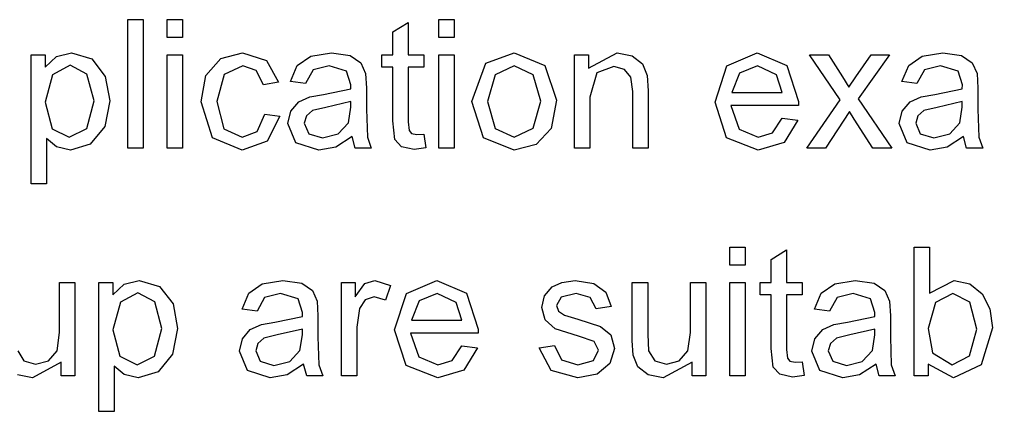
# Model space of a CAD drawing. Extents: x 22 to 299, y 7 to 289.
# Drawn here: x 30.52 to 45.78, y 258.08 to 264.23 of the extents above; entities that cross this region are included whole.
import ezdxf

# ---------------------------------------------------------------- set-up
doc = ezdxf.new("R2010")
doc.units = 0

msp = doc.modelspace()

# ---------------------------------------------------------------- linework, layer by layer
at = {"layer": 'Layer 1'}
for p, q in [((32.219176, 262.209), (32.219176, 264.229202)), ((32.219176, 264.229202), (32.459781, 264.229202)), ((32.459781, 264.229202), (32.459781, 262.209)), ((32.833596, 263.943948), (32.833596, 264.229202)), ((32.833596, 264.229202), (33.074201, 264.229202)), ((33.074201, 264.229202), (33.074201, 263.943948)), ((36.374958, 264.034899), (36.614226, 264.183726)), ((36.614226, 264.183726), (36.614226, 263.672475)), ((37.093221, 263.943948), (37.093221, 264.229202)), ((37.093221, 264.229202), (37.333826, 264.229202)), ((37.333826, 264.229202), (37.333826, 263.943948)), ((36.374958, 263.672475), (36.374958, 264.034899)), ((33.074201, 263.943948), (32.833596, 263.943948)), ((37.333826, 263.943948), (37.093221, 263.943948)), ((30.702444, 261.648139), (30.702444, 263.672475)), ((30.702444, 263.672475), (30.921662, 263.672475)), ((30.921662, 263.672475), (30.921662, 263.482306)), ((31.096768, 263.649048), (31.333363, 263.705548)), ((31.333363, 263.705548), (31.65417, 263.609085)), ((32.833596, 262.209), (32.833596, 263.672475)), ((32.833596, 263.672475), (33.074201, 263.672475)), ((33.074201, 263.672475), (33.074201, 262.209)), ((33.673916, 263.615975), (34.013437, 263.705548)), ((34.013437, 263.705548), (34.391721, 263.58428)), ((35.086805, 263.653182), (35.408949, 263.705548)), ((35.408949, 263.705548), (35.704358, 263.66145)), ((35.704358, 263.66145), (35.871445, 263.549829)), ((36.198514, 263.47955), (36.198514, 263.672475)), ((36.198514, 263.672475), (36.374958, 263.672475)), ((36.614226, 263.672475), (36.856168, 263.672475)), ((36.856168, 263.672475), (36.856168, 263.47955)), ((37.093221, 262.209), (37.093221, 263.672475)), ((37.093221, 263.672475), (37.333826, 263.672475)), ((37.333826, 263.672475), (37.333826, 262.209)), ((37.82928, 263.542939), (38.275736, 263.705548)), ((38.275736, 263.705548), (38.754272, 263.50711)), ((39.221699, 262.209), (39.221699, 263.672475)), ((39.221699, 263.672475), (39.438244, 263.672475)), ((39.438244, 263.464391), (39.890047, 263.705548)), ((39.438244, 263.672475), (39.438244, 263.464391)), ((39.890047, 263.705548), (40.125305, 263.657316)), ((40.125305, 263.657316), (40.287045, 263.533293)), ((41.609078, 263.501598), (42.087614, 263.705548)), ((42.087614, 263.705548), (42.552784, 263.505733)), ((43.385127, 262.969676), (42.905254, 263.672475)), ((42.905254, 263.672475), (43.20601, 263.672475)), ((43.20601, 263.672475), (43.423891, 263.329344)), ((43.631079, 263.326588), (43.870347, 263.672475)), ((44.157736, 263.672475), (43.66717, 262.983457)), ((43.870347, 263.672475), (44.157736, 263.672475)), ((44.673705, 263.653182), (44.995848, 263.705548)), ((44.995848, 263.705548), (45.291257, 263.66145)), ((45.291257, 263.66145), (45.458344, 263.549829)), ((30.921662, 263.482306), (31.096768, 263.649048)), ((31.310639, 263.511245), (31.037954, 263.362417)), ((31.576642, 263.372063), (31.310639, 263.511245)), ((31.65417, 263.609085), (31.864031, 263.336234)), ((33.442668, 263.350014), (33.673916, 263.615975)), ((34.391721, 263.58428), (34.580195, 263.242527)), ((34.768672, 263.25493), (34.874271, 263.505732)), ((34.874271, 263.505732), (35.086805, 263.653182)), ((35.871445, 263.549829), (35.9463, 263.381709)), ((37.610062, 262.940737), (37.82928, 263.542939)), ((38.754272, 263.50711), (38.940072, 262.961408)), ((40.287045, 263.533293), (40.3619, 263.350014)), ((42.552784, 263.505733), (42.733238, 262.943494)), ((44.355571, 263.25493), (44.46117, 263.505732)), ((44.46117, 263.505732), (44.673705, 263.653182)), ((45.458344, 263.549829), (45.533199, 263.381709)), ((31.037954, 263.362417), (30.920325, 262.932469)), ((31.688924, 262.95314), (31.576642, 263.372063)), ((33.727384, 263.366551), (33.613765, 262.942115)), ((34.022793, 263.501598), (33.727384, 263.366551)), ((34.227308, 263.427184), (34.022793, 263.501598)), ((34.346274, 263.20532), (34.227308, 263.427184)), ((35.122896, 263.438209), (35.00393, 263.221857)), ((35.374195, 263.50022), (35.122896, 263.438209)), ((35.648217, 263.41616), (35.374195, 263.50022)), ((35.716389, 263.202564), (35.648217, 263.41616)), ((35.9463, 263.381709), (35.95833, 263.152955)), ((36.374958, 263.47955), (36.198514, 263.47955)), ((36.374958, 262.637569), (36.374958, 263.47955)), ((36.856168, 263.47955), (36.614226, 263.47955)), ((36.614226, 263.47955), (36.614226, 262.623789)), ((37.976316, 263.361039), (37.85735, 262.940737)), ((38.275736, 263.50022), (37.976316, 263.361039)), ((38.572482, 263.359661), (38.275736, 263.50022)), ((38.692784, 262.949006), (38.572482, 263.359661)), ((39.57325, 263.389977), (39.462304, 263.008261)), ((39.839252, 263.490574), (39.57325, 263.389977)), ((40.006339, 263.445099), (39.839252, 263.490574)), ((40.106591, 263.32521), (40.006339, 263.445099)), ((41.424614, 262.928335), (41.609078, 263.501598)), ((41.810918, 263.387221), (41.686606, 263.081297)), ((42.090288, 263.501598), (41.810918, 263.387221)), ((42.38837, 263.358283), (42.090288, 263.501598)), ((42.479266, 263.081297), (42.38837, 263.358283)), ((44.709795, 263.438209), (44.590829, 263.221857)), ((44.961094, 263.50022), (44.709795, 263.438209)), ((45.235116, 263.41616), (44.961094, 263.50022)), ((45.303288, 263.202564), (45.235116, 263.41616)), ((45.533199, 263.381709), (45.545228, 263.152955)), ((31.864031, 263.336234), (31.934876, 262.951762)), ((33.366477, 262.935225), (33.442668, 263.350014)), ((34.580195, 263.242527), (34.346274, 263.20532)), ((35.00393, 263.221857), (34.768672, 263.25493)), ((35.715048, 263.137797), (35.716389, 263.202564)), ((40.134661, 263.099212), (40.106591, 263.32521)), ((40.3619, 263.350014), (40.375266, 263.108858)), ((43.423891, 263.329344), (43.522807, 263.165357)), ((43.522807, 263.165357), (43.631079, 263.326588)), ((44.590829, 263.221857), (44.355571, 263.25493)), ((45.301947, 263.137797), (45.303288, 263.202564)), ((35.072098, 263.015151), (35.285969, 263.052358)), ((35.285969, 263.052358), (35.715048, 263.137797)), ((35.95833, 263.152955), (35.95833, 262.822226)), ((40.134661, 262.209), (40.134661, 263.099212)), ((40.375266, 263.108858), (40.375266, 262.209)), ((41.686606, 263.081297), (42.479266, 263.081297)), ((41.686606, 263.081297), (41.686606, 263.081297)), ((44.658997, 263.015151), (44.872868, 263.052358)), ((44.872868, 263.052358), (45.301947, 263.137797)), ((45.545228, 263.152955), (45.545228, 262.822226)), ((30.920325, 262.932469), (31.03127, 262.514924)), ((30.920325, 262.932469), (30.920325, 262.932469)), ((31.573968, 262.519058), (31.688924, 262.95314)), ((31.934876, 262.951762), (31.856011, 262.546619)), ((33.54292, 262.371608), (33.366477, 262.935225)), ((33.613765, 262.942115), (33.723374, 262.513546)), ((34.774015, 262.790531), (34.898328, 262.933847)), ((34.898328, 262.933847), (35.072098, 263.015151)), ((35.715047, 262.943494), (35.322058, 262.849787)), ((35.715045, 262.852543), (35.715047, 262.943494)), ((37.793189, 262.372986), (37.610062, 262.940737)), ((37.610062, 262.940737), (37.610062, 262.940737)), ((37.85735, 262.940737), (37.976316, 262.519058)), ((37.85735, 262.940737), (37.85735, 262.940737)), ((38.573818, 262.520436), (38.692784, 262.949006)), ((38.940072, 262.961408), (38.857197, 262.516302)), ((39.462304, 263.008261), (39.462304, 262.209)), ((41.606404, 262.372987), (41.424614, 262.928335)), ((42.733238, 262.943494), (42.731897, 262.877348)), ((42.86649, 262.209), (43.385127, 262.969676)), ((43.66717, 262.983457), (44.195164, 262.209)), ((44.360914, 262.790531), (44.485227, 262.933847)), ((44.485227, 262.933847), (44.658997, 263.015151)), ((45.301946, 262.943494), (44.908957, 262.849787)), ((45.301945, 262.852543), (45.301946, 262.943494)), ((34.246021, 262.469449), (34.366324, 262.745056)), ((34.366324, 262.745056), (34.602919, 262.713361)), ((34.366324, 262.745056), (34.366324, 262.745056)), ((34.727231, 262.59485), (34.774015, 262.790531)), ((35.112197, 262.800178), (35.017292, 262.718874)), ((35.322058, 262.849787), (35.112197, 262.800178)), ((35.676281, 262.604497), (35.715045, 262.852543)), ((35.95833, 262.822226), (35.973033, 262.38401)), ((42.731897, 262.877348), (41.673235, 262.877348)), ((41.673235, 262.877348), (41.805568, 262.508034)), ((43.530827, 262.786397), (43.157889, 262.209)), ((43.608355, 262.663752), (43.530827, 262.786397)), ((44.31413, 262.59485), (44.360914, 262.790531)), ((44.699096, 262.800178), (44.604191, 262.718874)), ((44.908957, 262.849787), (44.699096, 262.800178)), ((45.26318, 262.604497), (45.301945, 262.852543)), ((45.545228, 262.822226), (45.559932, 262.38401)), ((34.602919, 262.713361), (34.403751, 262.317865)), ((34.85288, 262.29306), (34.727231, 262.59485)), ((35.017292, 262.718874), (34.983874, 262.60174)), ((34.983874, 262.60174), (35.056055, 262.436376)), ((35.517214, 262.432242), (35.676281, 262.604497)), ((36.404365, 262.344048), (36.374958, 262.637569)), ((36.614226, 262.623789), (36.626256, 262.487363)), ((42.328215, 262.451535), (42.476589, 262.680289)), ((42.476589, 262.680289), (42.476592, 262.680289)), ((42.476592, 262.680289), (42.725217, 262.648594)), ((42.725217, 262.648594), (42.507336, 262.299951)), ((43.899754, 262.209), (43.608355, 262.663752)), ((44.439779, 262.29306), (44.31413, 262.59485)), ((44.604191, 262.718874), (44.570773, 262.60174)), ((44.570773, 262.60174), (44.642954, 262.436376)), ((45.104114, 262.432242), (45.26318, 262.604497)), ((31.03127, 262.514924), (31.299946, 262.379877)), ((31.299946, 262.379877), (31.573968, 262.519058)), ((31.856011, 262.546619), (31.628773, 262.271012)), ((33.723374, 262.513546), (34.009427, 262.379876)), ((34.009427, 262.379876), (34.246021, 262.469449)), ((35.056055, 262.436376), (35.269926, 262.37023)), ((36.626256, 262.487363), (36.667693, 262.439132)), ((36.667693, 262.439132), (36.750568, 262.421218)), ((37.976316, 262.519058), (38.275736, 262.379877)), ((38.275736, 262.379877), (38.573818, 262.520436)), ((38.857197, 262.516302), (38.617929, 262.2655)), ((41.805568, 262.508034), (42.102314, 262.379877)), ((42.102314, 262.379877), (42.328215, 262.451535)), ((44.642954, 262.436376), (44.856825, 262.37023)), ((31.099442, 262.228293), (30.943049, 262.360584)), ((30.943049, 262.360584), (30.943049, 261.648139)), ((34.0121, 262.175927), (33.54292, 262.371608)), ((34.403751, 262.317865), (34.0121, 262.175927)), ((35.212451, 262.175927), (34.85288, 262.29306)), ((35.269926, 262.37023), (35.517214, 262.432242)), ((35.735098, 262.389523), (35.477116, 262.224158)), ((35.783219, 262.209), (35.735098, 262.389523)), ((35.735098, 262.389523), (35.735098, 262.389523)), ((35.973033, 262.38401), (36.034518, 262.209)), ((36.505954, 262.232427), (36.404365, 262.344048)), ((36.750568, 262.421218), (36.856167, 262.430864)), ((36.856166, 262.430864), (36.890922, 262.211756)), ((36.856167, 262.430864), (36.856166, 262.430864)), ((38.275736, 262.175927), (37.793189, 262.372986)), ((42.100981, 262.175927), (41.606404, 262.372987)), ((42.507336, 262.299951), (42.100981, 262.175927)), ((44.79935, 262.175927), (44.439779, 262.29306)), ((44.856825, 262.37023), (45.104114, 262.432242)), ((45.321998, 262.389523), (45.064015, 262.224158)), ((45.370118, 262.209), (45.321998, 262.389523)), ((45.321998, 262.389523), (45.321998, 262.389523)), ((45.559932, 262.38401), (45.621417, 262.209)), ((31.315986, 262.175927), (31.099442, 262.228293)), ((31.628773, 262.271012), (31.315986, 262.175927)), ((32.459781, 262.209), (32.219176, 262.209)), ((33.074201, 262.209), (32.833596, 262.209)), ((35.477116, 262.224158), (35.212451, 262.175927)), ((36.034518, 262.209), (35.783219, 262.209)), ((36.709132, 262.189707), (36.505954, 262.232427)), ((36.890922, 262.211756), (36.709132, 262.189707)), ((37.333826, 262.209), (37.093221, 262.209)), ((38.617929, 262.2655), (38.275736, 262.175927)), ((39.462304, 262.209), (39.221699, 262.209)), ((40.375266, 262.209), (40.134661, 262.209)), ((43.157889, 262.209), (42.86649, 262.209)), ((44.195164, 262.209), (43.899754, 262.209)), ((45.064015, 262.224158), (44.79935, 262.175927)), ((45.621417, 262.209), (45.370118, 262.209)), ((30.943049, 261.648139), (30.702444, 261.648139)), ((41.656718, 260.370948), (41.656718, 260.656202)), ((41.656718, 260.656202), (41.897322, 260.656202)), ((41.897322, 260.656202), (41.897322, 260.370948)), ((42.307229, 260.461899), (42.546498, 260.610726)), ((42.546498, 260.610726), (42.546498, 260.099475)), ((44.544897, 258.636), (44.544897, 260.656202)), ((44.544897, 260.656202), (44.785502, 260.656202)), ((44.785502, 260.656202), (44.785502, 259.935489)), ((42.307229, 260.099475), (42.307229, 260.461899)), ((41.897322, 260.370948), (41.656718, 260.370948)), ((31.147479, 259.315372), (31.147479, 260.099475)), ((31.147479, 260.099475), (31.388084, 260.099475)), ((31.388084, 260.099475), (31.388084, 258.636)), ((31.764615, 258.075139), (31.764615, 260.099475)), ((31.764615, 260.099475), (31.983833, 260.099475)), ((31.983833, 260.099475), (31.983833, 259.909306)), ((31.983833, 259.909306), (32.15894, 260.076048)), ((32.15894, 260.076048), (32.395535, 260.132548)), ((32.395535, 260.132548), (32.716341, 260.036085)), ((32.716341, 260.036085), (32.926202, 259.763234)), ((34.113232, 259.932732), (34.325767, 260.080182)), ((34.325767, 260.080182), (34.64791, 260.132548)), ((34.64791, 260.132548), (34.943319, 260.08845)), ((34.943319, 260.08845), (35.110406, 259.976829)), ((35.567135, 258.636), (35.567135, 260.099475)), ((35.567135, 260.099475), (35.783679, 260.099475)), ((35.783679, 260.099475), (35.783679, 259.877611)), ((35.783679, 259.877611), (35.936062, 260.082938)), ((35.936062, 260.082938), (36.091119, 260.132548)), ((36.091119, 260.132548), (36.338407, 260.052622)), ((36.338407, 260.052622), (36.255532, 259.82249)), ((36.585674, 259.928598), (37.06421, 260.132548)), ((37.06421, 260.132548), (37.52938, 259.932733)), ((38.751161, 259.891391), (38.870127, 260.030573)), ((38.870127, 260.030573), (39.02251, 260.102231)), ((39.02251, 260.102231), (39.231034, 260.132548)), ((39.231034, 260.132548), (39.52377, 260.082938)), ((39.52377, 260.082938), (39.710908, 259.947891)), ((40.127956, 259.192727), (40.127956, 260.099475)), ((40.127956, 260.099475), (40.368561, 260.099475)), ((40.368561, 260.099475), (40.368561, 259.287811)), ((41.038245, 259.315372), (41.038245, 260.099475)), ((41.038245, 260.099475), (41.27885, 260.099475)), ((41.27885, 260.099475), (41.27885, 258.636)), ((41.656718, 258.636), (41.656718, 260.099475)), ((41.656718, 260.099475), (41.897322, 260.099475)), ((41.897322, 260.099475), (41.897322, 258.636)), ((42.130786, 259.90655), (42.130786, 260.099475)), ((42.130786, 260.099475), (42.307229, 260.099475)), ((42.546498, 260.099475), (42.78844, 260.099475)), ((42.78844, 260.099475), (42.78844, 259.90655)), ((43.089658, 259.932732), (43.302192, 260.080182)), ((43.302192, 260.080182), (43.624335, 260.132548)), ((43.624335, 260.132548), (43.919745, 260.08845)), ((43.919745, 260.08845), (44.086832, 259.976829)), ((44.785502, 259.935489), (45.17448, 260.132548)), ((45.17448, 260.132548), (45.421768, 260.077426)), ((45.421768, 260.077426), (45.614252, 259.924464)), ((32.372811, 259.938245), (32.100125, 259.789417)), ((32.638813, 259.799063), (32.372811, 259.938245)), ((34.007633, 259.68193), (34.113232, 259.932732)), ((34.361857, 259.865209), (34.242892, 259.648857)), ((34.613156, 259.92722), (34.361857, 259.865209)), ((34.887178, 259.84316), (34.613156, 259.92722)), ((34.95535, 259.629564), (34.887178, 259.84316)), ((35.110406, 259.976829), (35.185261, 259.808709)), ((36.079088, 259.876233), (35.937399, 259.826624)), ((36.255532, 259.82249), (36.079088, 259.876233)), ((36.40121, 259.355335), (36.585674, 259.928598)), ((37.066884, 259.928598), (36.787515, 259.814221)), ((37.364967, 259.785283), (37.066884, 259.928598)), ((37.52938, 259.932733), (37.709834, 259.370494)), ((38.708387, 259.710869), (38.751161, 259.891391)), ((39.011816, 259.872099), (38.940972, 259.739807)), ((39.248412, 259.928598), (39.011816, 259.872099)), ((39.464956, 259.865208), (39.248412, 259.928598)), ((39.558524, 259.68882), (39.464956, 259.865208)), ((39.710908, 259.947891), (39.793783, 259.721893)), ((42.307229, 259.90655), (42.130786, 259.90655)), ((42.307229, 259.064569), (42.307229, 259.90655)), ((42.78844, 259.90655), (42.546498, 259.90655)), ((42.546498, 259.90655), (42.546498, 259.050789)), ((42.984059, 259.68193), (43.089658, 259.932732)), ((43.338283, 259.865209), (43.219317, 259.648857)), ((43.589581, 259.92722), (43.338283, 259.865209)), ((43.863604, 259.84316), (43.589581, 259.92722)), ((43.931775, 259.629564), (43.863604, 259.84316)), ((44.086832, 259.976829), (44.161686, 259.808709)), ((45.153085, 259.928598), (44.880399, 259.786661)), ((45.419087, 259.792173), (45.153085, 259.928598)), ((45.614252, 259.924464), (45.733218, 259.687442)), ((32.100125, 259.789417), (31.982496, 259.359469)), ((32.751095, 259.38014), (32.638813, 259.799063)), ((32.926202, 259.763234), (32.997047, 259.378762)), ((35.185261, 259.808709), (35.197291, 259.579955)), ((35.84784, 259.691576), (35.807739, 259.402188)), ((35.937399, 259.826624), (35.84784, 259.691576)), ((36.787515, 259.814221), (36.663202, 259.508297)), ((37.455862, 259.508297), (37.364967, 259.785283)), ((38.760518, 259.513809), (38.708387, 259.710869)), ((38.940972, 259.739807), (38.970379, 259.652991)), ((39.793783, 259.721893), (39.558524, 259.68882)), ((44.161686, 259.808709), (44.173716, 259.579955)), ((44.880399, 259.786661), (44.765443, 259.378762)), ((45.530033, 259.369115), (45.419087, 259.792173)), ((34.242892, 259.648857), (34.007633, 259.68193)), ((34.52493, 259.479358), (34.954009, 259.564797)), ((34.954009, 259.564797), (34.95535, 259.629564)), ((35.197291, 259.579955), (35.197291, 259.249226)), ((38.970379, 259.652991), (39.062611, 259.586845)), ((39.062611, 259.586845), (39.275145, 259.523455)), ((43.219317, 259.648857), (42.984059, 259.68193)), ((43.501356, 259.479358), (43.930434, 259.564797)), ((43.930434, 259.564797), (43.931775, 259.629564)), ((44.173716, 259.579955), (44.173716, 259.249226)), ((45.733218, 259.687442), (45.775992, 259.389786)), ((34.137289, 259.360847), (34.311059, 259.442151)), ((34.311059, 259.442151), (34.52493, 259.479358)), ((35.807739, 259.402188), (35.807739, 258.636)), ((36.663202, 259.508297), (37.455862, 259.508297)), ((36.663202, 259.508297), (36.663202, 259.508297)), ((38.915575, 259.374628), (38.760518, 259.513809)), ((39.275145, 259.523455), (39.630706, 259.4077)), ((39.630706, 259.4077), (39.789773, 259.278165)), ((43.113714, 259.360847), (43.287485, 259.442151)), ((43.287485, 259.442151), (43.501356, 259.479358)), ((45.775992, 259.389786), (45.595538, 258.808255)), ((31.107379, 259.02874), (31.147479, 259.315372)), ((31.982496, 259.359469), (32.093442, 258.941924)), ((31.982496, 259.359469), (31.982496, 259.359469)), ((32.636139, 258.946058), (32.751095, 259.38014)), ((32.997047, 259.378762), (32.918182, 258.973619)), ((34.012977, 259.217531), (34.137289, 259.360847)), ((34.561019, 259.276787), (34.351159, 259.227178)), ((34.954008, 259.370494), (34.561019, 259.276787)), ((34.915242, 259.031497), (34.954006, 259.279543)), ((34.954006, 259.279543), (34.954008, 259.370494)), ((35.197291, 259.249226), (35.211995, 258.81101)), ((36.583001, 258.799987), (36.40121, 259.355335)), ((37.708493, 259.304348), (36.649832, 259.304348)), ((36.649832, 259.304348), (36.782165, 258.935034)), ((37.709834, 259.370494), (37.708493, 259.304348)), ((39.283165, 259.256116), (38.915575, 259.374628)), ((39.529117, 259.172056), (39.283165, 259.256116)), ((39.789773, 259.278165), (39.847251, 259.065947)), ((40.368561, 259.287811), (40.383265, 259.025984)), ((40.998144, 259.02874), (41.038245, 259.315372)), ((42.989402, 259.217531), (43.113714, 259.360847)), ((43.537445, 259.276787), (43.327584, 259.227178)), ((43.930433, 259.370494), (43.537445, 259.276787)), ((43.891668, 259.031497), (43.930432, 259.279543)), ((43.930432, 259.279543), (43.930433, 259.370494)), ((44.173716, 259.249226), (44.18842, 258.81101)), ((44.765443, 259.378762), (44.834951, 258.998424)), ((44.765443, 259.378762), (44.765443, 259.378762)), ((45.415077, 258.947436), (45.530033, 259.369115)), ((33.966192, 259.02185), (34.012977, 259.217531)), ((34.256253, 259.145874), (34.222835, 259.02874)), ((34.351159, 259.227178), (34.256253, 259.145874)), ((37.304812, 258.878535), (37.453185, 259.107289)), ((37.453185, 259.107289), (37.453188, 259.107289)), ((37.453188, 259.107289), (37.701814, 259.075594)), ((38.668286, 259.072838), (38.906218, 259.111423)), ((38.906218, 259.111423), (39.017163, 258.885425)), ((39.599962, 259.039765), (39.529117, 259.172056)), ((40.14266, 258.961217), (40.127956, 259.192727)), ((42.942618, 259.02185), (42.989402, 259.217531)), ((43.232679, 259.145874), (43.19926, 259.02874)), ((43.327584, 259.227178), (43.232679, 259.145874)), ((30.492499, 259.025984), (30.588741, 258.871644)), ((30.973709, 258.873022), (31.107379, 259.02874)), ((32.093442, 258.941924), (32.362117, 258.806877)), ((32.362117, 258.806877), (32.636139, 258.946058)), ((32.918182, 258.973619), (32.690944, 258.698012)), ((34.091841, 258.72006), (33.966192, 259.02185)), ((34.222835, 259.02874), (34.295016, 258.863376)), ((34.756175, 258.859242), (34.915242, 259.031497)), ((36.782165, 258.935034), (37.078911, 258.806877)), ((37.701814, 259.075594), (37.483933, 258.726951)), ((38.668286, 259.072837), (38.668286, 259.072838)), ((38.85275, 258.721438), (38.668286, 259.072837)), ((39.51976, 258.875778), (39.599962, 259.039765)), ((39.847251, 259.065947), (39.776406, 258.831681)), ((40.216178, 258.77656), (40.14266, 258.961217)), ((40.383265, 259.025984), (40.479507, 258.871644)), ((40.864475, 258.873022), (40.998144, 259.02874)), ((42.336637, 258.771048), (42.307229, 259.064569)), ((42.546498, 259.050789), (42.558527, 258.914363)), ((43.068267, 258.72006), (42.942618, 259.02185)), ((43.19926, 259.02874), (43.271442, 258.863376)), ((43.732601, 258.859242), (43.891668, 259.031497)), ((44.834951, 258.998424), (45.142391, 258.806877)), ((45.142391, 258.806877), (45.415077, 258.947436)), ((30.588741, 258.871644), (30.770532, 258.816523)), ((31.172877, 258.850974), (30.722411, 258.602927)), ((30.770532, 258.816523), (30.973709, 258.873022)), ((31.172877, 258.636), (31.172877, 258.850974)), ((32.161613, 258.655293), (32.00522, 258.787584)), ((32.00522, 258.787584), (32.00522, 258.075139)), ((34.295016, 258.863376), (34.508887, 258.79723)), ((34.508887, 258.79723), (34.756175, 258.859242)), ((34.97406, 258.816523), (34.716078, 258.651158)), ((35.022181, 258.636), (34.97406, 258.816523)), ((34.97406, 258.816523), (34.97406, 258.816523)), ((35.211995, 258.81101), (35.273479, 258.636)), ((37.077578, 258.602927), (36.583001, 258.799987)), ((37.078911, 258.806877), (37.304812, 258.878535)), ((39.017163, 258.885425), (39.273809, 258.806877)), ((39.273809, 258.806877), (39.51976, 258.875778)), ((39.776406, 258.831681), (39.574565, 258.662182)), ((40.377918, 258.652536), (40.216178, 258.77656)), ((40.479507, 258.871644), (40.661297, 258.816523)), ((41.063643, 258.850974), (40.613176, 258.602927)), ((40.661297, 258.816523), (40.864475, 258.873022)), ((41.063643, 258.636), (41.063643, 258.850974)), ((42.558527, 258.914363), (42.599965, 258.866132)), ((42.599965, 258.866132), (42.68284, 258.848218)), ((42.68284, 258.848218), (42.788439, 258.857864)), ((42.788438, 258.857864), (42.823194, 258.638756)), ((42.788439, 258.857864), (42.788438, 258.857864)), ((43.271442, 258.863376), (43.485313, 258.79723)), ((43.485313, 258.79723), (43.732601, 258.859242)), ((43.950485, 258.816523), (43.692503, 258.651158)), ((43.998606, 258.636), (43.950485, 258.816523)), ((43.950485, 258.816523), (43.950485, 258.816523)), ((44.18842, 258.81101), (44.249904, 258.636)), ((45.16245, 258.602927), (44.768125, 258.819279)), ((44.768125, 258.819279), (44.768125, 258.636)), ((45.595538, 258.808255), (45.16245, 258.602927)), ((30.722411, 258.602927), (30.487152, 258.652536)), ((31.388084, 258.636), (31.172877, 258.636)), ((32.378157, 258.602927), (32.161613, 258.655293)), ((32.690944, 258.698012), (32.378157, 258.602927)), ((34.451412, 258.602927), (34.091841, 258.72006)), ((34.716078, 258.651158), (34.451412, 258.602927)), ((35.273479, 258.636), (35.022181, 258.636)), ((35.807739, 258.636), (35.567135, 258.636)), ((37.483933, 258.726951), (37.077578, 258.602927)), ((39.275145, 258.602927), (38.85275, 258.721438)), ((39.574565, 258.662182), (39.275145, 258.602927)), ((40.613176, 258.602927), (40.377918, 258.652536)), ((41.27885, 258.636), (41.063643, 258.636)), ((41.897322, 258.636), (41.656718, 258.636)), ((42.438226, 258.659427), (42.336637, 258.771048)), ((42.641403, 258.616707), (42.438226, 258.659427)), ((42.823194, 258.638756), (42.641403, 258.616707)), ((43.427838, 258.602927), (43.068267, 258.72006)), ((43.692503, 258.651158), (43.427838, 258.602927)), ((44.249904, 258.636), (43.998606, 258.636)), ((44.768125, 258.636), (44.544897, 258.636)), ((32.00522, 258.075139), (31.764615, 258.075139))]:
    msp.add_line(p, q, dxfattribs=at)

doc.saveas('drawing.dxf')
